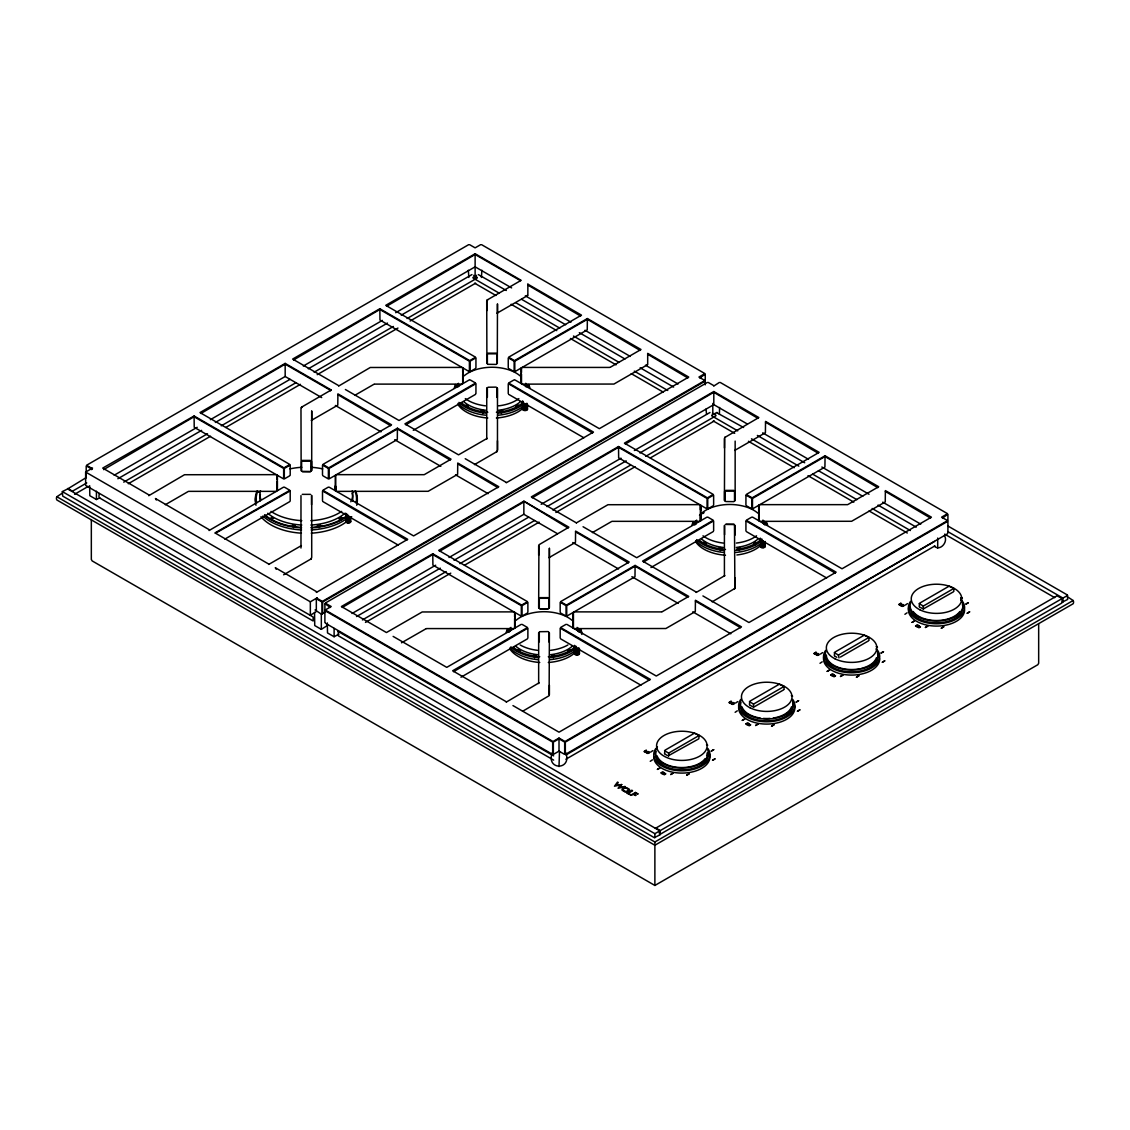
<?xml version="1.0" encoding="UTF-8"?>
<svg xmlns="http://www.w3.org/2000/svg" width="1130" height="1130" viewBox="0 0 1130 1130"><rect width="100%" height="100%" fill="white"/><g stroke="black" fill="none" stroke-linecap="round" stroke-linejoin="round"><path stroke-width="1.5" d="M89.651 485.702L89.821 495.703L96.431 499.517L96.431 491.211M283.531 467.608L194.092 415.981L194.219 427.31L283.531 478.866M271.793 520.407C270.663 518.388 270.324 516.198 273.474 518.416M276.949 490.745L276.949 481.281M277.415 490.477L277.415 481.013M290.198 500.844L290.198 491.013M293.701 527.71L293.701 526.524C289.873 525.888 294.648 523.303 295.382 525.718M300.976 548.036L300.976 495.632M301.145 470.772L300.976 408.552L301.978 406.885L301.244 407.563M301.611 471.041L301.611 461.577M311.711 470.405L311.711 411.122L311.711 420.572M99.581 497.949L313.137 620.977L313.137 617.008L85.64 485.434L85.64 472.058L92.533 468.088L91.629 469.642M318.999 527.71L318.999 526.524C315.171 525.888 319.945 523.303 320.68 525.718M314.55 612.375L314.733 625.554L321.33 629.354L321.33 614.127L315.044 609.932M327.333 622.927L327.502 632.927L334.113 636.741L334.113 628.435M335.271 490.477L335.271 475.405M335.737 490.745L335.737 475.024M338.703 386.036L370.259 367.49L462.071 367.42M340.893 517.441L342.574 518.416M469.275 360.371L379.85 308.744L379.963 320.058L469.275 371.629M336.373 491.366L428.185 491.296L457.622 474.346L457.735 463.032L498.796 486.733L413.608 535.917L329.169 487.157M462.693 383.494L462.693 374.044M463.173 383.381L463.173 373.776M466.535 406.955C472.128 404.992 461.294 404.639 466.535 406.786M475.942 393.607L475.942 383.762M482.736 413.382L482.736 412.196L481.112 411.249L481.055 412.309M486.733 439.076L486.733 388.381M486.903 363.521L486.733 301.3L487.722 299.634L487.002 300.312M487.369 363.804L487.369 354.34M496.833 363.804L496.833 354.34M497.2 451.223L496.466 451.901L497.468 450.234L497.468 388.381M497.299 363.521L497.468 303.871L497.468 313.335M501.452 413.382L501.452 412.196L499.771 411.391M506.282 482.778L593.462 432.07L509.023 383.324M514.63 627.969L514.63 618.505M515.096 627.856L515.096 618.237M521.029 383.381L521.029 373.776M521.495 383.494L521.495 374.044M527.851 284.181L527.851 295.057L526.947 295.566M534.674 654.892L536.355 656.784M538.657 683.551L538.657 632.857M538.657 607.629L538.925 544.787L568.899 527.202L523.854 501.197L438.666 550.381L527.428 601.626M522.54 711.321L549.124 695.699L549.392 632.857M549.392 607.629L549.392 548.347L549.392 557.796M553.389 657.858C551.85 655.951 552.16 653.564 555.07 655.852M548.968 557.669L575.467 542.386L575.58 531.072L629.212 562.034L560.621 601.626M514.913 379.92L599.352 428.666L688.735 377.067L647.688 353.365L647.688 364.241L646.784 364.764M1067.935 597.092L1073.133 600.51L654.877 841.991L654.877 885.454L92.18 560.932L91.332 559.463L91.332 519.842M693.227 524.108C693.707 520.563 697.888 522.597 694.851 524.942M574.054 628.605L665.867 628.52L695.303 611.57L695.43 600.256L741.464 626.839L656.276 676.023L566.85 624.382M696.221 592.445L724.838 575.58M700.388 520.986L700.388 516.255M700.388 509.729L700.388 505.011M700.854 520.605L700.854 515.873M700.854 510.11L700.854 505.393M704.216 544.18C707.86 543.361 703.552 540.875 702.535 543.205M713.807 386.036L719.344 382.449M716.999 412.86L743.597 427.493M722.098 548.615L720.417 549.42L720.417 550.607M724.415 576.3L724.415 525.605M724.415 500.392L724.683 437.55L758.837 417.549L713.807 391.531L624.424 443.144L713.185 494.389M734.514 501.028L734.514 491.564M734.98 500.745L734.98 491.296M712.154 601.838L734.881 588.448L734.486 524.49M735.15 500.392L735.15 441.096M739.133 550.607L739.133 549.42L737.452 548.615M749.43 704.611L749.783 701.25L779.347 684.187L784.036 686.475L753.555 704.075L753.555 706.985M755.349 545.211L755.349 544.01L753.668 543.205M758.71 520.605L758.71 515.873M758.71 510.11L758.71 505.393M759.176 509.729L759.176 505.011M763.16 522.809C766.168 520.944 766.14 523.204 764.699 524.942M734.726 450.418L765.406 432.719L765.533 421.405L819.165 452.367L746.379 494.389M834.321 655.598L834.674 652.236L864.238 635.173L868.913 637.461L838.432 655.061L838.997 657.886M759.812 521.354L851.61 521.283L885.256 501.918L885.369 490.59L931.417 517.173L842.034 568.771L752.594 517.144M919.199 606.584L919.566 603.236L949.115 586.159L953.805 588.462L923.323 606.061L923.323 608.971L953.452 591.809M539.095 682.817L506.282 702.111M85.64 472.058L310.34 601.796L317.233 597.812L316.329 599.366L316.329 610.666M311.442 558.474L310.708 559.152L311.711 557.486L311.711 495.632M148.75 495.703L184.515 474.727L276.313 474.657M209.078 530.521L283.531 487.157M316.329 592.445L407.718 539.307L323.279 490.561M62.348 491.592L62.701 496.098L654.312 837.669L659.595 835.028L659.242 830.522L67.631 488.951L62.348 491.592L654.877 833.686L654.877 837.754M67.532 489.007L86.403 477.467M99.186 493.485L98.946 496.847M257.471 491.169L259.151 492.129M317.361 525.591L317.318 526.636M340.893 517.342L339.226 519.334M338.266 630.78L338.266 635.752L553.644 760.109M481.408 277.457L481.903 270.254M458.851 385.824C458.116 383.819 454.528 385.09 455.63 386.983M515.986 405.981C516.692 403.452 521.721 406.39 517.667 406.786L516.029 405.854M525.337 385.824C526.072 383.819 529.659 385.09 528.558 386.983M510.788 630.286L508.966 629.241L507.427 631.218M520.139 650.456L518.317 649.397L516.777 651.374M532.993 655.852L534.674 654.779M551.751 655.725L551.708 656.784M567.91 650.456L569.732 649.397L571.272 651.374M577.275 630.286C577.967 628.181 581.583 629.749 580.495 631.289M552.231 752.778C545.649 770.533 572.373 770.533 565.791 752.778M719.4 414.286L719.584 407.478M693.17 523.049L694.851 523.854M718.736 548.615L720.417 547.542L721.957 548.361M668.098 755.899L698.792 738.836L699.145 735.489L694.456 733.186L664.906 750.264L664.539 753.611M655.344 828.389L1056.974 595.849L1062.256 598.49L1061.903 602.996L659.708 834.547M784.036 689.385L784.036 686.475M868.913 640.371L868.913 637.461M934.312 546.2C939.991 551.638 948.522 541.934 944.482 535.733M953.805 591.371L953.805 588.462M654.877 885.454L1037.82 664.723L1038.668 663.254L1038.668 623.619M1062.37 602.078L1067.652 599.437L1067.299 594.931L948.056 526.086M390.627 425.699L337.898 394.681M330.313 607.446L325.341 603.914M406.814 540.211L322.94 491.14M497.892 487.623L457.749 463.865M580.58 316.033L527.851 285.028M592.558 432.974L508.698 383.889M687.831 377.957L647.688 354.213M628.322 562.924L575.58 531.82M757.976 418.368L713.807 392.294L625.314 444.034M687.859 597.233L635.102 566.187L567.175 605.412M649.482 680.317L560.621 628.365M818.261 453.257L765.533 422.168M740.56 627.729L695.43 601.089M835.24 573.08L746.379 521.114M930.513 518.077L885.369 491.437M330.341 390.825L331.217 389.977L285.17 363.394L199.982 412.577L289.746 464.402M568.023 528.049L523.854 501.197M450.15 460.065L397.421 428.962L329.494 468.187M640.103 350.399L587.374 319.31L515.252 360.95M877.784 487.623L825.055 456.534L752.933 498.175M301.526 407.181L331.217 389.977M487.27 299.93L521.156 280.325L475.123 253.727L385.74 305.34L475.504 357.165M311.174 558.856L283.63 574.803M496.918 451.605L474.473 464.614M724.895 437.239L724.683 437.55M734.288 589.055L734.881 588.448M1073.133 600.51A4.718 3.856 0 0 1 1073.133 603.759L654.877 845.24L56.867 499.983A4.718 3.856 0 0 1 56.867 496.734L62.065 493.302M481.112 411.249L482.736 410.317L484.417 411.391M499.827 411.249L501.593 410.331L503.132 412.309M737.509 548.474L739.274 547.556L740.814 549.533M753.71 543.078L755.349 542.132L757.029 543.205M934.948 545.889L565.89 759.233M86.657 465.207L468.682 244.659M480.66 244.659L475.123 247.851L469.572 244.659M149.202 495.067L102.717 468.088L194.092 415.981M379.85 308.744L292.656 359.072L338.703 385.655M103.621 469.642L194.092 416.744L283.192 468.187M67.744 488.485L72.461 491.197L86.742 482.948M74.552 494.304L88.267 486.38M114.187 475.222L197.199 427.281M210.364 419.682L285.17 376.502L321.683 397.576M303.306 366.035L382.378 320.383M395.684 312.699L475.123 266.835L511.622 287.91M117.873 478.739L201.649 430.361M215.364 422.45L290.014 379.355M308.292 368.804L387.505 323.067M401.221 315.157L471.93 274.59M473.089 277.344L476.535 275.353M123.735 482.129L207.51 433.75M221.226 425.841L295.876 382.745M314.154 372.194L393.367 326.457M407.082 318.533L477.157 278.079M99.821 497.765L96.431 499.517M128.297 483.725L210.561 436.236M225.802 427.437L300.439 384.341M317.205 374.666L397.944 328.053M410.119 321.019L475.631 283.192M165.333 504.715L188.244 491.479M354.735 395.373L373.988 384.242M497.031 313.194L527.724 295.495M311.287 420.445L337.785 405.161L337.898 393.847L391.531 424.809L322.94 464.402M284.421 467.608L289.421 464.727M470.179 360.371L475.165 357.49M284.76 468.187L289.746 465.306M470.504 360.95L475.504 358.055M259.151 491.974L260.677 491.084M284.421 478.866L289.746 475.801M470.179 371.629L475.504 368.55M455.545 385.683L457.17 386.63L458.808 385.683M345.385 389.511L399.017 420.487L469.275 379.92M508.698 357.165L581.484 315.143L527.837 284.167M269.053 564.251L214.968 532.894L289.421 490.561M329.169 467.608L397.421 428.199L451.054 459.175L424.456 474.543M475.165 383.324L404.907 423.877L458.554 454.853L487.157 438.355M514.913 360.371L587.374 318.547L641.007 349.509L610.2 367.307M289.746 491.14L215.42 533.289M475.504 383.889L405.811 424.781M224.814 539.123L289.746 501.621M329.169 478.866L397.308 439.528L397.421 428.199M413.283 430.304L475.504 394.384M514.913 371.629L587.247 329.861L587.374 318.547M271.793 519.221L273.418 518.289M322.94 490.236L328.265 487.157M508.698 382.985L514.023 379.92M482.736 412.196L484.375 411.249M525.394 385.683L527.018 386.63L528.656 385.683M293.701 526.524L295.326 525.591M352.009 491.084L353.549 491.974L355.23 491.169M501.452 412.196L503.09 411.249M318.999 526.524L320.623 525.591M339.268 518.289L340.893 519.221L342.531 518.289M268.714 564.435L301.399 545.592M522.131 384.129L613.929 384.059L647.561 364.693M704.456 373.861L698.919 377.067L704.795 380.457M704.795 374.44L699.823 377.957M322.77 601.146L704.456 380.782M323.109 601.725L704.795 381.361M325.341 603.01L707.366 382.449M315.849 611.98L310.34 615.172L310.34 601.796M325.341 609.932L331.217 606.542L325.666 603.335M321.33 614.127L326.16 611.33M521.212 604.832L432.776 553.785L341.401 606.542L386.446 632.546L422.196 611.966L513.995 611.881M706.956 497.596L618.534 446.534L531.34 496.875L576.385 522.879M352.037 613.491L435.672 565.212M448.991 557.514L523.854 514.305L557.471 533.699M541.171 504.305L621.048 458.187M634.354 450.503L713.807 404.639L747.41 424.047M706.024 409.06L706.518 414.117M356.543 616.542L440.333 568.164M454.048 560.254L528.685 517.159M546.962 506.607L626.19 460.87M639.891 452.946L709.965 412.492M711.773 415.148L716.999 412.394M362.405 619.932L446.195 571.554M459.91 563.644L534.547 520.549M552.838 509.983L630.526 465.136M645.753 456.336L715.841 415.882M338.944 634.156L334.113 636.741M365.456 622.404L450.771 573.15M464.472 565.24L539.123 522.145M555.875 512.469L635.102 466.732M650.329 457.933L714.315 420.996M576.385 522.879L607.94 504.715L699.753 504.644M401.503 642.815L426.222 628.633M592.417 532.597L611.669 521.467M522.102 604.832L527.103 601.951M707.86 497.596L712.846 494.714M522.441 605.412L527.428 602.53M708.185 498.175L713.185 495.279M522.102 616.09L527.428 613.025M707.86 508.853L713.185 505.774M704.075 512.639L702.676 513.613M507.469 630.159L509.107 631.091L510.732 630.159M393.127 636.402L446.76 667.364L521.212 624.382M583.066 526.735L636.699 557.712L706.956 517.144M527.103 627.786L452.65 670.768L506.282 701.744M566.85 604.832L635.102 565.424L688.735 596.4L662.138 611.768M712.846 520.549L642.589 561.102L696.235 592.078M752.594 497.596L825.055 455.771L878.688 486.733L847.881 504.531M527.428 628.365L453.554 671.672M713.185 521.114L643.493 562.005M460.984 677.209L527.428 638.846M566.85 616.09L634.989 576.752L635.102 565.424M650.965 567.528L713.185 531.609M752.594 508.853L824.928 467.086L825.055 455.771M520.097 650.315L518.458 651.261L516.834 650.315M560.621 627.461L565.946 624.382M746.379 520.21L751.704 517.144M533.035 655.725L534.674 656.657L536.298 655.725M577.317 630.159L578.956 631.091L580.58 630.159M553.389 656.657L554.929 655.767M739.133 549.42L740.673 548.53M571.13 650.372L569.591 651.261L567.966 650.315M755.349 544.01L756.888 543.135M512.964 705.586L559.011 732.184L650.386 679.413L560.96 627.786M702.917 595.934L748.95 622.517L836.144 572.176L746.704 520.549M553.46 741.252L559.011 738.06L564.548 741.252M947.138 513.966L941.601 517.173L947.463 520.563M553.799 741.831L559.011 738.822L564.223 741.831M947.463 514.545L942.491 518.077M565.452 741.252L947.138 520.888M565.777 741.831L947.463 521.467M553.46 754.36L559.011 751.153M559.011 766.578L559.505 751.069M565.452 754.36L947.463 533.798M565.89 754.995L934.538 541.411M664.539 750.701L668.663 753.088L699.145 735.489M754.12 706.9L783.669 689.837M840.48 657.039L868.56 640.823M961.206 598.858L960.641 598.208M654.877 833.686L659.595 830.96M655.555 827.852L660.273 830.578L1062.256 598.49M947.717 531.58L1062.935 598.095L1067.652 595.383M321.33 629.354L327.615 625.37M488.005 353.167L496.197 353.167M488.005 353.817L496.197 353.817M488.005 364.312L496.197 364.425M522.131 367.42L609.663 367.434M374.524 384.115L462.071 384.129M488.005 387.223L496.197 387.124M302.247 460.418L310.439 460.418M302.247 461.068L310.439 461.068M336.373 474.657L423.92 474.685M725.686 490.392L733.878 490.392M725.686 491.041L733.878 491.041M188.781 491.352L276.313 491.366M302.247 494.361L310.439 494.361M725.686 501.536L733.878 501.649M759.812 504.644L847.345 504.658M612.206 521.34L699.753 521.354M539.928 597.643L548.121 597.643M539.928 598.293L548.121 598.293M539.928 608.788L548.121 608.788M539.928 608.9L548.121 608.9M574.054 611.881L661.601 611.909M426.462 628.577L513.995 628.605M539.928 631.698L548.121 631.585M478.315 274.59L506.325 290.495M923.323 608.971L919.566 607.036M624.975 791.862L622.079 790.195A3.644 2.105 0 0 1 626.557 787.652L629.41 789.291A3.489 2.02 0 0 1 629.269 790.619L629.057 790.859A3.856 2.218 0 0 1 628.096 791.494A3.658 2.105 0 0 1 627.291 791.763M209.53 529.885L155.446 498.528L156.321 499.997M316.781 591.809L275.282 567.712L276.172 569.195M732.113 704.315L731.237 703.863A1.568 0.904 0 0 1 733.201 702.563L734.232 703.241M816.595 655.16L817.004 655.301A1.568 0.904 0 0 0 819.109 654.228L818.078 653.55A1.568 0.904 0 0 0 816.03 654.736C820.634 656.459 816.708 651.784 816.708 654.906M648.465 751.902C643.62 751.86 650.682 754.487 648.309 751.577A1.568 0.904 0 0 0 646.247 752.75L647.222 753.315A1.582 0.918 0 0 0 649.27 752.82A1.526 0.876 0 0 0 649.284 752.128L648.888 751.803M481.564 244.659L704.795 373.536M720.248 382.449L947.463 513.642M708.256 382.449L713.807 385.655M520.506 280.692L475.123 254.49L386.644 306.244M944.666 534.123L1054.728 597.657M525.323 295.82L570.947 322.163M584.973 330.257L630.272 356.416M645.484 365.188L678.057 384.002M762.694 432.861L808.529 459.317M821.849 467.015L869.027 494.248M882.714 502.158L920.752 524.122M521.537 299.281L565.636 324.748M579.323 332.644L624.947 358.987M640.159 367.773L673.621 387.082M757.354 435.431L804.701 462.763M818.445 470.702L862.755 496.282M878.024 505.096L916.218 527.145M473.71 275.353L477.157 277.344M712.394 413.156L715.841 415.148M473.089 278.079L498.937 293.009M515.676 302.671L559.774 328.124M573.461 336.034L619.085 362.377M634.297 371.149L667.745 390.472M711.773 415.882L737.735 430.869M751.478 438.807L798.839 466.153M812.583 474.091L856.879 499.658M872.162 508.486L910.342 530.535M474.614 283.192L495.901 295.481M511.113 304.267L556.737 330.61M570.424 338.506L616.048 364.849M631.246 373.635L663.183 392.068M713.298 420.996L734.684 433.341M748.427 441.279L794.249 467.735M808.006 475.673L853.828 502.13M869.097 510.958L907.291 533.007M961.206 597.516L962.379 598.18L961.249 597.855M509.023 357.49L514.023 360.371M746.704 494.714L751.704 497.596M508.698 358.055L513.684 360.95M746.379 495.279L751.365 498.175M919.199 603.674L923.323 606.061M508.698 368.55L514.023 371.629M746.379 505.774L751.704 508.853M907.489 603.59L905.328 605.073M763.16 522.964L764.699 523.854M907.079 612.813L904.904 614.296M468.95 360.95L379.85 309.507L293.56 359.976M706.631 498.175L618.534 447.296L532.244 497.779M508.698 394.384L583.857 437.776M706.956 508.853L618.647 457.862L618.534 446.534M746.379 531.609L826.637 577.953M470.179 379.92L475.504 382.985M707.86 517.144L713.185 520.21M718.793 548.474L720.417 549.42M702.592 543.078L704.216 544.01M876.329 646.515L877.487 647.193L876.357 646.869M834.321 652.688L838.432 655.061M834.674 656.05L836.807 657.279M822.612 652.603L820.437 654.072M822.188 661.827L820.013 663.296M465.221 458.709L506.282 482.411M330.553 390.359L285.17 364.157L200.886 413.481M335.37 405.472L381.008 431.83M394.695 439.725L440.813 466.351M455.545 474.854L488.104 493.655M572.741 542.527L618.576 568.983M631.896 576.681L678.17 603.392M692.775 611.824L730.813 633.789M791.438 695.529L792.596 696.193L791.466 695.868M749.43 701.702L753.555 704.075M749.783 705.049L752.99 706.9M737.721 701.603L735.545 703.086M323.279 464.727L328.265 467.608M560.96 601.951L565.946 604.832M322.94 465.306L327.94 468.187M560.621 602.53L565.622 605.412M737.297 710.827L735.136 712.31M322.94 475.801L328.265 478.866M560.621 613.025L565.946 616.09M520.874 605.412L432.776 554.548L342.291 607.446M322.94 501.621L398.099 545.013M521.212 616.09L432.903 565.113L432.776 553.785M560.621 638.846L640.894 685.19M284.421 487.157L289.746 490.236M522.102 624.382L527.428 627.461M706.547 744.543L707.719 745.207L706.589 744.882M664.906 754.063L667.025 755.292M652.829 750.617L650.668 752.1M652.42 759.84L650.244 761.323M86.996 465.546L92.081 468.484M316.781 598.208L321.881 601.146M86.657 466.111L91.756 469.049M316.457 598.787L321.541 601.725M325.666 610.257L552.57 741.252M325.341 610.836L552.231 741.831M560.311 751.902L564.548 754.36M325.341 623.167L552.57 754.36M337.87 631.289L553.644 755.871M56.867 496.734L654.877 841.991M901.006 605.835L901.881 606.287A1.554 0.904 0 0 0 904 605.228L902.969 604.55A1.568 0.904 0 0 0 900.907 605.722L900.907 605.722M468.837 277.457L468.343 270.254M439.57 551.285L523.854 501.96L523.854 514.305M766.338 522.908L766.38 523.967M705.84 543.078L705.897 544.137M340.893 519.221L340.893 520.309M1062.935 598.095L1062.935 602.163M947.915 514.418L947.915 533.021M937.702 538.05L937.702 547.951M765.194 541.482L765.194 546.525M764.53 541.736L764.53 547.174M763.4 540.846L763.4 547.556M762.072 539.165L762.072 547.556M760.942 538.784L760.942 547.174M760.278 538.12L760.278 541.482M759.176 511.269L759.176 520.732M758.71 505.534L758.71 520.45M752.481 498.952L752.481 508.401M751.817 498.952L751.817 508.401M745.927 495.166L745.927 504.997M745.927 521.001L745.927 530.832M735.15 525.605L735.15 535.069M735.15 578.009L735.15 587.459M725.05 491.564L725.05 501.028M724.584 491.296L724.584 500.745M724.584 525.238L724.584 534.702M724.415 438.525L724.415 447.989M713.807 391.531L713.807 404.639M713.637 495.166L713.637 504.997M713.637 521.001L713.637 530.832M712.804 403.438L712.804 414.569M707.733 498.952L707.733 508.401M707.083 498.952L707.083 508.401M705.247 374.312L705.247 384.836M700.854 505.534L700.854 520.45M700.388 505.265L700.388 520.732M668.663 753.088L668.663 755.998M660.273 834.632L660.273 830.578M579.436 648.719L579.436 653.761M578.956 631.091L578.956 632.179M578.786 647.702L578.786 654.425M577.642 648.083L577.642 654.793M576.328 646.402L576.328 654.793M575.184 646.021L575.184 654.425M574.534 645.371L574.534 653.761M573.433 612.248L573.433 628.238M572.952 612.63L572.966 627.856M566.723 606.189L566.723 615.638M566.073 606.189L566.073 615.638M565.325 742.608L565.325 753.908M564.675 742.608L564.675 753.908M560.183 602.403L560.183 612.248M560.183 628.238L560.183 638.069M559.011 738.06L559.011 750.772M553.347 742.608L553.347 753.908M552.683 742.608L552.683 753.908M549.392 685.246L549.392 694.71M549.222 598.533L549.222 607.997M549.222 632.489L549.222 641.939M548.756 598.815L548.756 608.265M548.756 632.221L548.756 641.67M539.293 598.815L539.293 608.265M539.293 632.221L539.293 641.67M538.826 598.533L538.826 607.997M538.826 632.489L538.826 641.939M538.657 545.776L538.657 555.226M534.674 656.657L534.674 657.858M527.88 602.403L527.88 612.248M527.88 628.238L527.88 638.069M527.512 404.257L527.512 409.3M526.848 403.241L526.848 409.95M525.718 403.622L525.718 410.331M524.391 403.622L524.391 410.331M523.261 401.56L523.261 409.95M522.597 400.896L522.597 409.3M521.989 606.189L521.989 615.638M521.495 367.787L521.495 372.505M521.326 606.189L521.326 615.638M521.029 368.168L521.029 377.773M515.096 612.63L515.096 622.235M514.8 361.727L514.8 371.177M514.63 612.248L514.63 616.98M514.136 361.727L514.136 371.177M509.107 631.091L509.107 632.292M508.246 357.942L508.246 367.773M508.246 383.762L508.246 393.607M497.468 440.785L497.468 450.234M497.299 388.014L497.299 397.478M496.833 387.745L496.833 397.209M487.369 387.745L487.369 397.209M486.903 388.014L486.903 397.478M486.733 301.3L486.733 310.764M475.942 357.942L475.942 367.773M475.123 253.727L475.123 277.344M470.052 361.727L470.052 371.177M469.402 361.727L469.402 371.177M463.173 368.168L463.173 377.773M462.693 367.787L462.693 372.505M457.17 384.751L457.17 385.937M350.752 516.692L350.752 521.721M350.088 516.947L350.088 522.385M348.944 516.043L348.944 522.766M347.63 514.362L347.63 522.766M346.486 513.995L346.486 522.385M345.837 513.331L345.837 521.721M335.737 486.281L335.737 491.013M335.271 485.9L335.271 490.632M329.042 468.964L329.042 478.414M328.392 468.964L328.392 478.414M324.889 603.787L324.889 622.39M322.502 465.179L322.502 475.024M322.502 491.013L322.502 500.844M322.657 602.502L322.657 613.802M321.994 602.502L321.994 613.802M311.541 461.308L311.541 470.772M311.541 495.265L311.541 504.715M311.075 461.577L311.075 471.041M290.198 465.179L290.198 475.024M285.17 363.394L285.17 376.502M284.308 468.964L284.308 478.414M283.644 468.964L283.644 478.414M277.415 475.405L277.415 480.137M276.949 475.024L276.949 479.756M86.205 465.984L86.205 477.665M697.224 734.246A25.27 14.591 0 0 1 692.026 759.176A25.27 14.591 0 0 1 656.671 744.557A25.27 14.591 0 0 1 695.882 733.695M705.191 758.541A25.27 14.591 0 0 1 679.37 767.482A25.27 14.591 0 0 1 657.053 755.801M707.112 752.961A25.27 14.591 0 0 1 706.631 755.801M791.523 706.801A25.27 14.591 0 0 1 773.273 718.044M770.024 718.412A25.27 14.591 0 0 1 763.428 718.412M760.193 718.044A25.27 14.591 0 0 1 741.944 706.801M876.4 657.787A25.27 14.591 0 0 1 861.286 668.423M859.746 668.762A25.27 14.591 0 0 1 826.341 654.948M959.85 611.514A25.27 14.591 0 0 1 922.461 618.068M921.12 617.517A25.27 14.591 0 0 1 913.153 611.514M627.433 791.678A3.489 2.02 0 0 1 625.144 791.777M707.804 748.385A28.095 16.216 0 0 1 681.842 770.815A28.095 16.216 0 0 1 655.88 748.385M709.4 753.71A28.095 16.216 0 0 1 684.596 773.019A28.095 16.216 0 0 1 653.747 756.888M792.695 699.371A28.095 16.216 0 0 1 766.733 721.802A28.095 16.216 0 0 1 740.772 699.371M794.291 704.71A28.095 16.216 0 0 1 766.733 724.09A28.095 16.216 0 0 1 739.175 704.71M877.572 650.357A28.095 16.216 0 0 1 851.61 672.788A28.095 16.216 0 0 1 825.663 650.357M879.719 658.861A28.095 16.216 0 0 1 848.856 675.005A28.095 16.216 0 0 1 824.067 655.697M960.839 599.451A28.095 16.216 0 0 1 938.338 623.746A28.095 16.216 0 0 1 910.54 601.358M964.596 609.861A28.095 16.216 0 0 1 933.747 626.006A28.095 16.216 0 0 1 908.944 606.697M574.986 650.866A38.265 22.092 0 0 1 550.013 659.694M538.035 659.694A38.265 22.092 0 0 1 509.927 647.9M580.425 631.048A38.265 22.092 0 0 1 581.823 634.424M574.986 648.804A38.265 22.092 0 0 1 550.013 657.632M538.035 657.632A38.265 22.092 0 0 1 510.887 646.854M506.24 632.362A38.265 22.092 0 0 1 507.638 628.986M580.425 628.986A38.265 22.092 0 0 1 581.823 632.362M760.744 541.553A38.265 22.092 0 0 1 735.771 550.395M723.793 550.395A38.265 22.092 0 0 1 696.645 539.617M691.984 525.111A38.265 22.092 0 0 1 693.382 521.749M700.035 514.673A38.265 22.092 0 0 1 702.719 512.949M766.168 521.749A38.265 22.092 0 0 1 767.581 525.111M760.744 543.615A38.265 22.092 0 0 1 735.771 552.457M723.793 552.457A38.265 22.092 0 0 1 695.685 540.663M355.583 490.971A50.977 29.437 0 0 1 356.699 503.189M347.588 515.887A50.977 29.437 0 0 1 311.146 527.894M301.541 527.894A50.977 29.437 0 0 1 265.098 515.887M256.002 503.189A50.977 29.437 0 0 1 257.103 490.971M356.699 496.042A50.977 29.437 0 0 1 356.699 505.251M347.588 517.95A50.977 29.437 0 0 1 311.146 529.956M301.541 529.956A50.977 29.437 0 0 1 262.88 516.029M256.002 505.251A50.977 29.437 0 0 1 256.002 496.042M523.049 404.328A38.265 22.092 0 0 1 498.09 413.17M486.112 413.17A38.265 22.092 0 0 1 458.964 402.393M454.302 387.887A38.265 22.092 0 0 1 455.701 384.525M528.487 384.525A38.265 22.092 0 0 1 529.885 387.887M523.049 406.39A38.265 22.092 0 0 1 498.09 415.233M486.112 415.233A38.265 22.092 0 0 1 458.003 403.438M567.896 644.976A33.745 19.478 0 0 1 550.607 650.315M537.442 650.315A33.745 19.478 0 0 1 520.167 644.976M510.28 631.204A33.745 19.478 0 0 1 510.93 627.404M515.972 620.37A33.745 19.478 0 0 1 572.091 620.37M577.119 627.404A33.745 19.478 0 0 1 577.769 631.204M572.091 646.388A33.745 19.478 0 0 1 550.607 654.68M537.442 654.68A33.745 19.478 0 0 1 515.972 646.388M756.549 535.818A33.745 19.478 0 0 1 736.365 543.064M723.2 543.064A33.745 19.478 0 0 1 703.001 535.818M696.038 523.953A33.745 19.478 0 0 1 696.687 520.153M699.512 515.337A33.745 19.478 0 0 1 727.565 504.517A33.745 19.478 0 0 1 757.835 513.133M762.877 520.153A33.745 19.478 0 0 1 763.527 523.953M757.835 539.151A33.745 19.478 0 0 1 736.365 547.443M723.2 547.443A33.745 19.478 0 0 1 701.716 539.151M344.975 513.246A46.457 26.823 0 0 1 310.905 525.04M301.795 525.04A46.457 26.823 0 0 1 267.711 513.246M260.112 500.971A46.457 26.823 0 0 1 260.394 494.403M351.91 493.118A46.457 26.823 0 0 1 352.574 500.971M352.574 491.352A46.457 26.823 0 0 1 350.809 501.762M341.67 511.396A46.457 26.823 0 0 1 310.905 520.676M301.795 520.676A46.457 26.823 0 0 1 271.016 511.396M260.776 499.206A46.457 26.823 0 0 1 260.112 491.352M289.972 468.879A46.457 26.823 0 0 1 301.795 467.283M310.905 467.283A46.457 26.823 0 0 1 322.714 468.879M518.868 398.593A33.745 19.478 0 0 1 498.683 405.84M485.519 405.84A33.745 19.478 0 0 1 465.32 398.593M458.356 386.728A33.745 19.478 0 0 1 458.639 384.186M464.034 375.909A33.745 19.478 0 0 1 520.153 375.909M525.549 384.186A33.745 19.478 0 0 1 525.846 386.728M520.153 401.927A33.745 19.478 0 0 1 498.683 410.218M485.519 410.218A33.745 19.478 0 0 1 464.034 401.927M734.232 703.241A1.554 0.904 0 0 1 732.113 704.301M579.295 653.324A2.387 1.384 0 0 1 577.6 655.005A2.387 1.384 0 0 1 574.676 654.03M764.431 545.451A2.387 1.384 0 0 1 764.431 547.4A2.387 1.384 0 0 1 761.041 547.4A2.387 1.384 0 0 1 761.041 545.451M349.975 520.662A2.387 1.384 0 0 1 348.902 522.978A2.387 1.384 0 0 1 345.978 521.283M527.357 408.848A2.387 1.384 0 0 1 524.433 410.543A2.387 1.384 0 0 1 523.36 408.227M707.733 749.769A26.4 15.241 0 0 1 679.257 767.906A26.4 15.241 0 0 1 657.448 746.916M708.242 754.572A26.4 15.241 0 0 1 679.257 769.742A26.4 15.241 0 0 1 655.951 751.605M792.624 702.592A26.4 15.241 0 0 1 766.733 720.813A26.4 15.241 0 0 1 740.842 702.592M792.624 700.755A26.4 15.241 0 0 1 766.733 718.977A26.4 15.241 0 0 1 740.842 700.755M876.004 648.888A26.4 15.241 0 0 1 854.209 669.892A26.4 15.241 0 0 1 825.719 651.756M877.516 653.578A26.4 15.241 0 0 1 854.209 671.729A26.4 15.241 0 0 1 825.211 656.558M960.895 599.889A26.4 15.241 0 0 1 939.087 620.893A26.4 15.241 0 0 1 910.611 602.742M962.393 604.578A26.4 15.241 0 0 1 939.087 622.715A26.4 15.241 0 0 1 910.102 607.545M574.337 647.504A36.457 21.046 0 0 1 548.318 656.714M539.745 656.714A36.457 21.046 0 0 1 513.712 647.504M508.274 631.712A36.457 21.046 0 0 1 510.35 627.757M577.713 627.757A36.457 21.046 0 0 1 579.789 631.712M574.337 653.267A36.457 21.046 0 0 1 548.318 662.477M539.745 662.477A36.457 21.046 0 0 1 510.35 649.623M760.095 540.267A36.457 21.046 0 0 1 756.789 542.711M755.56 543.459A36.457 21.046 0 0 1 736.887 549.208M725.488 549.477A36.457 21.046 0 0 1 699.47 540.267M694.018 524.461A36.457 21.046 0 0 1 696.094 520.52M763.456 520.52A36.457 21.046 0 0 1 765.533 524.461M760.095 546.016A36.457 21.046 0 0 1 736.887 554.971M725.488 555.226A36.457 21.046 0 0 1 696.094 542.386M355.569 492.934A50.186 28.97 0 0 1 355.992 502.85M346.952 515.619A50.186 28.97 0 0 1 311.259 527.428M301.428 527.428A50.186 28.97 0 0 1 264.618 514.687M256.708 502.85A50.186 28.97 0 0 1 257.132 492.934M351.713 516.721A50.186 28.97 0 0 1 349.382 519.235M346.952 521.368A50.186 28.97 0 0 1 311.259 533.176M301.428 533.176A50.186 28.97 0 0 1 260.974 516.721M522.413 403.043A36.457 21.046 0 0 1 496.381 412.252M487.807 412.252A36.457 21.046 0 0 1 461.789 403.043M456.336 387.237A36.457 21.046 0 0 1 458.413 383.296M525.775 383.296A36.457 21.046 0 0 1 527.851 387.237M522.413 408.792A36.457 21.046 0 0 1 496.381 418.001M487.807 418.001A36.457 21.046 0 0 1 458.413 405.161M746.591 723.694C743.37 725.065 750.249 721.618 746.591 723.694M831.468 674.681C828.262 676.051 835.169 672.604 831.468 674.681M916.359 625.667C913.167 627.079 920.145 623.463 916.359 625.752M661.7 772.694C658.508 774.106 665.33 770.561 661.7 772.694M733.85 703.439L731.449 703.425L733.85 703.439M903.633 605.426C901.006 607.884 901.048 602.926 903.633 605.426M664.539 772.948L664.384 773.768C668.833 772.934 661.107 776.31 665.358 773.909L662.378 773.895L664.539 772.948M749.416 723.935L749.275 724.754C753.724 723.935 745.998 727.296 750.249 724.895L747.255 724.895L749.416 723.935M834.307 674.935L834.152 675.74C838.615 674.921 830.875 678.297 835.141 675.895L832.146 675.881L834.307 674.935M919.199 625.921L919.043 626.74C923.492 625.907 915.766 629.283 920.018 626.882L917.037 626.868L919.199 625.921M621.726 784.517L619.65 787.327L625.215 786.522L618.096 788.288L620.412 784.87L614.48 786.198L617.531 782.087L618.251 782.511L616.175 785.308L621.726 784.517M623.336 788.952L623.167 789.135A2.613 1.511 0 0 0 623.195 790.322L625.088 791.283A2.599 1.497 0 0 0 626.797 791.226L628.337 790.35A2.585 1.483 0 0 0 628.421 789.362L626.401 788.189A2.585 1.497 0 0 0 624.706 788.246L623.336 788.952M646.205 750.292L644.029 751.549L645.611 752.128L644.623 751.563L646.205 750.292M731.096 701.278L728.921 702.535L730.22 703.284L729.514 702.549L731.096 701.278M815.987 652.264L813.798 653.536L815.38 654.115L814.391 653.55L815.987 652.264M900.864 603.265L898.689 604.522L900.271 605.101L899.282 604.536L900.864 603.265M659.793 768.019L657.434 769.389L659.793 768.019M744.684 719.019L742.311 720.389L744.684 719.019M829.575 670.005L827.202 671.375L829.575 670.005M914.452 620.991L912.094 622.362L914.452 620.991M631.854 790.364L626.811 793.274L630.469 794.63L628.195 793.317L632.588 790.774L631.854 790.364M663.593 772.397L661.686 773.499L663.593 772.397M748.47 723.384L746.563 724.485L748.47 723.384M833.361 674.384L831.454 675.486L833.361 674.384M918.252 625.37L916.345 626.472L918.252 625.37M635.498 792.455L630.455 795.365L633.52 794.432L635.484 795.562L636.134 795.195L634.17 794.065L635.568 793.246L638.182 794.009L635.498 792.455M673.127 773.118L670.754 774.488L673.127 773.118M713.694 749.699L711.321 751.055L713.694 749.699M758.004 724.104L755.645 725.474L758.004 724.104M798.585 700.685L796.212 702.055L798.585 700.685M842.895 675.104L840.522 676.46L842.895 675.104M883.462 651.671L881.103 653.041L883.462 651.671M927.787 626.091L925.413 627.461L927.787 626.091M968.353 602.671L965.981 604.042L968.353 602.671M689.06 773.838L686.687 775.208L689.06 773.838M714.951 758.894L712.578 760.264L714.951 758.894M773.951 724.838L771.578 726.195L773.951 724.838M799.842 709.88L797.469 711.25L799.842 709.88M858.828 675.825L856.469 677.195L858.828 675.825M884.719 660.88L882.361 662.236L884.719 660.88M943.72 626.811L941.347 628.181L943.72 626.811M969.611 611.867L967.238 613.237L969.611 611.867M310.439 471.563L302.247 471.563L310.439 471.676M733.878 524.348L725.686 524.348L733.878 524.447M750.066 707.79A25.27 14.591 0 0 0 791.523 699.668A25.27 14.591 0 0 0 758.611 683A25.27 14.591 0 0 0 750.066 707.79M834.957 658.776A25.27 14.591 0 0 0 876.4 650.654A25.27 14.591 0 0 0 843.489 633.986A25.27 14.591 0 0 0 834.957 658.776M919.834 609.762A25.27 14.591 0 0 0 961.291 601.64A25.27 14.591 0 0 0 928.38 584.987A25.27 14.591 0 0 0 919.834 609.762"/></g></svg>
